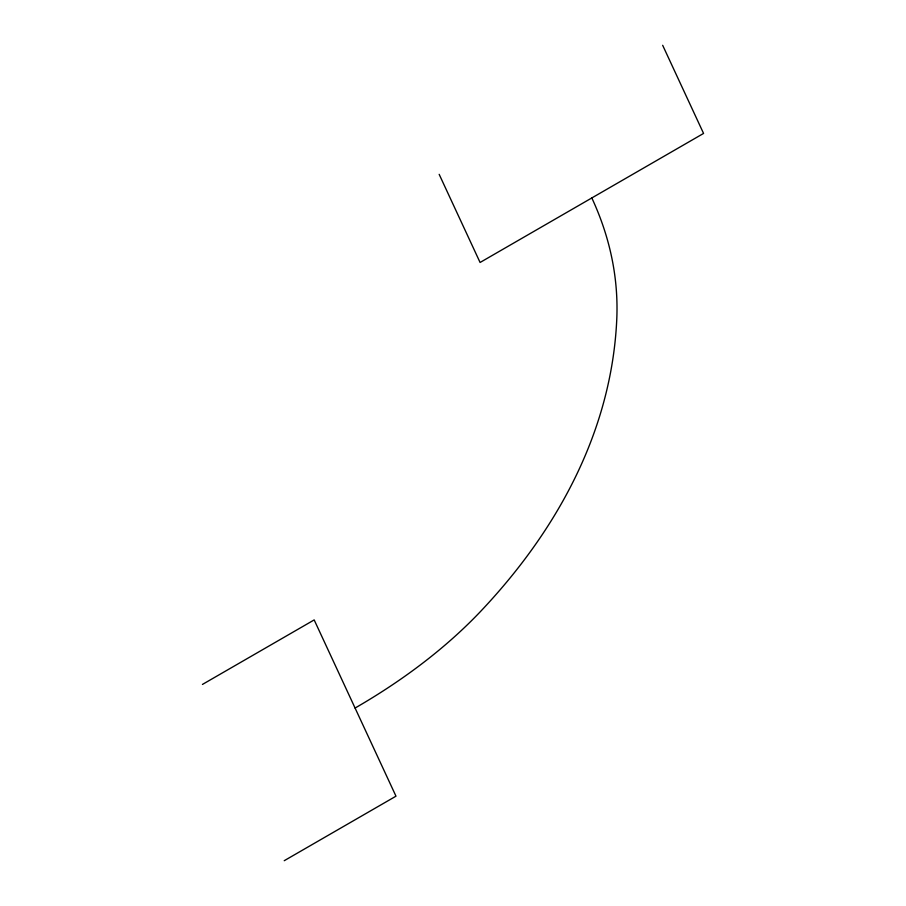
<?xml version="1.0" encoding="UTF-8"?>
<svg xmlns="http://www.w3.org/2000/svg" width="906" height="906" viewBox="0 0 906 906"><rect width="100%" height="100%" fill="white"/><g stroke="black" fill="none" stroke-linecap="round" stroke-linejoin="round"><path stroke-width="1.36" d="M202.434 684.438L314.178 619.919L395.979 796.181L284.235 860.7M662.671 45.3L703.566 133.431L480.078 262.468L439.172 174.337M591.822 197.95A739.103 426.715 0 0 1 616.737 319.943A1116.588 644.653 0 0 1 482.298 609.602A739.103 426.715 0 0 1 355.084 708.05"/></g></svg>
